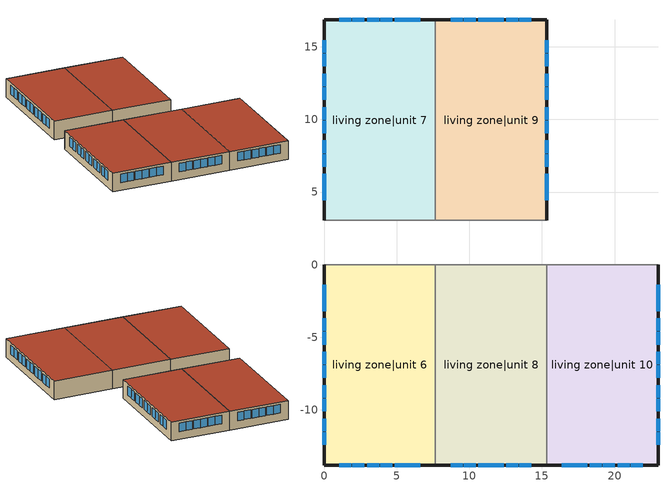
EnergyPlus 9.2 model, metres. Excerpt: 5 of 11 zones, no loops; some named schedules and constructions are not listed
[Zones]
living zone|unit 10
 floor to living zone|unit 5 (FloorFinUninsFin): 15.33,-13.8 15.33,0 22.99,0 22.99,-13.8 z2.44
 wall outside (WallExtInsFin): 15.33,-13.8 22.99,-13.8 22.99,0 z2.44:4.88
 wall adiabatic (WallIntFinUninsFin): 22.99,0 15.33,0 z2.44:4.88
 wall to living zone|unit 8 (WallIntFinUninsFin): 15.33,0 15.33,-13.8 z2.44:4.88
 window (WindowConstruction): 22.99,-12.4 22.99,-11.53 / 22.99,-2.27 22.99,-1.4 / 22.99,-11.47 22.99,-10.6 / 22.99,-10.1 22.99,-9.23 / 22.99,-9.17 22.99,-8.3 / 22.99,-7.8 22.99,-6.93 / 22.99,-6.87 22.99,-6 / 22.99,-5.5 22.99,-4.63 / 22.99,-4.57 22.99,-3.7 / 22.99,-3.2 22.99,-2.33 z3.41:4.57; 16.38,-13.8 17.21,-13.8 / 17.27,-13.8 18.11,-13.8 / 18.29,-13.8 19.13,-13.8 / 19.19,-13.8 20.03,-13.8 / 20.21,-13.8 21.05,-13.8 / 21.11,-13.8 21.94,-13.8 z3.46:4.57
 roof outside (RoofFinInsExt): 22.99,-13.8 22.99,0 15.33,0 15.33,-13.8 z4.88
living zone|unit 6
 floor to living zone (FloorFinUninsFin): 0,-13.8 0,0 7.66,0 7.66,-13.8 z2.44
 wall outside (WallExtInsFin): 0,0 0,-13.8 7.66,-13.8 z2.44:4.88
 wall adiabatic (WallIntFinUninsFin): 7.66,0 0,0 z2.44:4.88
 wall to living zone|unit 8 (WallIntFinUninsFin Reversed): 7.66,-13.8 7.66,0 z2.44:4.88
 window (WindowConstruction): 1.05,-13.8 1.89,-13.8 / 1.95,-13.8 2.78,-13.8 / 2.96,-13.8 3.8,-13.8 / 3.86,-13.8 4.7,-13.8 / 4.88,-13.8 5.72,-13.8 / 5.78,-13.8 6.62,-13.8 z3.46:4.57; 0,-1.4 0,-2.27 / 0,-11.53 0,-12.4 / 0,-2.33 0,-3.2 / 0,-3.7 0,-4.57 / 0,-4.63 0,-5.5 / 0,-6 0,-6.87 / 0,-6.93 0,-7.8 / 0,-8.3 0,-9.17 / 0,-9.23 0,-10.1 / 0,-10.6 0,-11.47 z3.41:4.57
 roof outside (RoofFinInsExt): 7.66,-13.8 7.66,0 0,0 0,-13.8 z4.88
living zone|unit 7
 floor to living zone|unit 2 (FloorFinUninsFin): 0,3.05 0,16.84 7.66,16.84 7.66,3.05 z2.44
 wall outside (WallExtInsFin): 7.66,16.84 0,16.84 0,3.05 z2.44:4.88
 wall to living zone|unit 9 (WallIntFinUninsFin Reversed): 7.66,3.05 7.66,16.84 z2.44:4.88
 wall adiabatic (WallIntFinUninsFin): 0,3.05 7.66,3.05 z2.44:4.88
 window (WindowConstruction): 0,15.44 0,14.57 / 0,5.32 0,4.45 / 0,14.51 0,13.64 / 0,13.15 0,12.28 / 0,12.21 0,11.34 / 0,10.85 0,9.98 / 0,9.92 0,9.04 / 0,8.55 0,7.68 / 0,7.62 0,6.75 / 0,6.25 0,5.38 z3.41:4.57; 6.62,16.84 5.78,16.84 / 5.72,16.84 4.88,16.84 / 4.7,16.84 3.86,16.84 / 3.8,16.84 2.96,16.84 / 2.78,16.84 1.95,16.84 / 1.89,16.84 1.05,16.84 z3.46:4.57
 roof outside (RoofFinInsExt): 7.66,3.05 7.66,16.84 0,16.84 0,3.05 z4.88
living zone|unit 8
 floor to living zone|unit 3 (FloorFinUninsFin): 7.66,-13.8 7.66,0 15.33,0 15.33,-13.8 z2.44
 wall outside (WallExtInsFin): 7.66,-13.8 15.33,-13.8 z2.44:4.88
 wall adiabatic (WallIntFinUninsFin): 15.33,0 7.66,0 z2.44:4.88
 window (WindowConstruction): 8.71,-13.8 9.55,-13.8 / 9.61,-13.8 10.45,-13.8 / 10.63,-13.8 11.47,-13.8 / 11.53,-13.8 12.36,-13.8 / 12.54,-13.8 13.38,-13.8 / 13.44,-13.8 14.28,-13.8 z3.46:4.57
 roof outside (RoofFinInsExt): 15.33,-13.8 15.33,0 7.66,0 7.66,-13.8 z4.88
living zone|unit 9
 floor to living zone|unit 4 (FloorFinUninsFin): 7.66,3.05 7.66,16.84 15.33,16.84 15.33,3.05 z2.44
 wall outside (WallExtInsFin): 15.33,3.05 15.33,16.84 7.66,16.84 z2.44:4.88
 wall adiabatic (WallIntFinUninsFin): 7.66,3.05 15.33,3.05 z2.44:4.88
 window (WindowConstruction): 14.28,16.84 13.44,16.84 / 13.38,16.84 12.54,16.84 / 12.36,16.84 11.53,16.84 / 11.47,16.84 10.63,16.84 / 10.45,16.84 9.61,16.84 / 9.55,16.84 8.71,16.84 z3.46:4.57; 15.33,4.45 15.33,5.32 / 15.33,14.57 15.33,15.44 / 15.33,5.38 15.33,6.25 / 15.33,6.75 15.33,7.62 / 15.33,7.68 15.33,8.55 / 15.33,9.04 15.33,9.92 / 15.33,9.98 15.33,10.85 / 15.33,11.34 15.33,12.21 / 15.33,12.28 15.33,13.15 / 15.33,13.64 15.33,14.51 z3.41:4.57
 roof outside (RoofFinInsExt): 15.33,3.05 15.33,16.84 7.66,16.84 7.66,3.05 z4.88
[Schedule:Week:Daily]
res nv_2 temp schedule Week Rule - Sep2-Sep29: res nv_2 temp schedule allday9, res nv_2 temp schedule allday9, res nv_2 temp schedule allday9, res nv_2 temp schedule allday9, res nv_2 temp schedule allday9, res nv_2 temp schedule allday9, res nv_2 temp schedule allday9, Schedule Day 74, Schedule Day 74, Schedule Day 74, Schedule Day 74, Schedule Day 74
res nv_2 temp schedule Week Rule - Sep30-Oct6: res nv_2 temp schedule allday9, res nv_2 temp schedule allday10, res nv_2 temp schedule allday10, res nv_2 temp schedule allday10, res nv_2 temp schedule allday10, res nv_2 temp schedule allday10, res nv_2 temp schedule allday10, Schedule Day 74, Schedule Day 74, Schedule Day 74, Schedule Day 74, Schedule Day 74
res nv_2 temp schedule Week Rule - Oct7-Oct27: res nv_2 temp schedule allday10, res nv_2 temp schedule allday10, res nv_2 temp schedule allday10, res nv_2 temp schedule allday10, res nv_2 temp schedule allday10, res nv_2 temp schedule allday10, res nv_2 temp schedule allday10, Schedule Day 74, Schedule Day 74, Schedule Day 74, Schedule Day 74, Schedule Day 74
res nv_2 temp schedule Week Rule - Oct28-Nov3: res nv_2 temp schedule allday10, res nv_2 temp schedule allday10, res nv_2 temp schedule allday10, res nv_2 temp schedule allday10, res nv_2 temp schedule allday11, res nv_2 temp schedule allday11, res nv_2 temp schedule allday11, Schedule Day 74, Schedule Day 74, Schedule Day 74, Schedule Day 74, Schedule Day 74
res nv_2 temp schedule Week Rule - Nov4-Nov24: res nv_2 temp schedule allday11, res nv_2 temp schedule allday11, res nv_2 temp schedule allday11, res nv_2 temp schedule allday11, res nv_2 temp schedule allday11, res nv_2 temp schedule allday11, res nv_2 temp schedule allday11, Schedule Day 74, Schedule Day 74, Schedule Day 74, Schedule Day 74, Schedule Day 74
res nv_2 temp schedule Week Rule - Nov25-Dec1: res nv_2 temp schedule allday11, res nv_2 temp schedule allday11, res nv_2 temp schedule allday11, res nv_2 temp schedule allday11, res nv_2 temp schedule allday11, res nv_2 temp schedule allday11, res nv_2 temp schedule allday12, Schedule Day 74, Schedule Day 74, Schedule Day 74, Schedule Day 74, Schedule Day 74
res nv_2 temp schedule Week Rule - Dec2-Dec31: res nv_2 temp schedule allday12, res nv_2 temp schedule allday12, res nv_2 temp schedule allday12, res nv_2 temp schedule allday12, res nv_2 temp schedule allday12, res nv_2 temp schedule allday12, res nv_2 temp schedule allday12, Schedule Day 74, Schedule Day 74, Schedule Day 74, Schedule Day 74, Schedule Day 74
res nv_3 avail schedule Week Rule - Jan1-Jan27: Schedule Day 81, res nv_3 availability schedule allday1 on, Schedule Day 81, res nv_3 availability schedule allday1 on, Schedule Day 81, res nv_3 availability schedule allday1 on, Schedule Day 81, Schedule Day 81, Schedule Day 81, Schedule Day 81, Schedule Day 81, Schedule Day 81
res nv_3 avail schedule Week Rule - Jan28-Feb3: Schedule Day 81, res nv_3 availability schedule allday1 on, Schedule Day 81, res nv_3 availability schedule allday1 on, Schedule Day 81, res nv_3 availability schedule allday1 on 1, Schedule Day 81, Schedule Day 81, Schedule Day 81, Schedule Day 81, Schedule Day 81, Schedule Day 81
res nv_3 avail schedule Week Rule - Feb4-Feb24: Schedule Day 81, res nv_3 availability schedule allday1 on 1, Schedule Day 81, res nv_3 availability schedule allday1 on 1, Schedule Day 81, res nv_3 availability schedule allday1 on 1, Schedule Day 81, Schedule Day 81, Schedule Day 81, Schedule Day 81, Schedule Day 81, Schedule Day 81
res nv_3 avail schedule Week Rule - Feb25-Mar3: Schedule Day 81, res nv_3 availability schedule allday1 on 1, Schedule Day 81, res nv_3 availability schedule allday1 on 1, Schedule Day 81, res nv_3 availability schedule allday1 on 2, Schedule Day 81, Schedule Day 81, Schedule Day 81, Schedule Day 81, Schedule Day 81, Schedule Day 81
res nv_3 avail schedule Week Rule - Mar4-Mar31: Schedule Day 81, res nv_3 availability schedule allday1 on 2, Schedule Day 81, res nv_3 availability schedule allday1 on 2, Schedule Day 81, res nv_3 availability schedule allday1 on 2, Schedule Day 81, Schedule Day 81, Schedule Day 81, Schedule Day 81, Schedule Day 81, Schedule Day 81
res nv_3 avail schedule Week Rule - Apr1-Apr28: Schedule Day 81, res nv_3 availability schedule allday1 on 3, Schedule Day 81, res nv_3 availability schedule allday1 on 3, Schedule Day 81, res nv_3 availability schedule allday1 on 3, Schedule Day 81, Schedule Day 81, Schedule Day 81, Schedule Day 81, Schedule Day 81, Schedule Day 81
res nv_3 avail schedule Week Rule - Apr29-May5: Schedule Day 81, res nv_3 availability schedule allday1 on 3, Schedule Day 81, res nv_3 availability schedule allday1 on 4, Schedule Day 81, res nv_3 availability schedule allday1 on 4, Schedule Day 81, Schedule Day 81, Schedule Day 81, Schedule Day 81, Schedule Day 81, Schedule Day 81
res nv_3 avail schedule Week Rule - May6-May26: Schedule Day 81, res nv_3 availability schedule allday1 on 4, Schedule Day 81, res nv_3 availability schedule allday1 on 4, Schedule Day 81, res nv_3 availability schedule allday1 on 4, Schedule Day 81, Schedule Day 81, Schedule Day 81, Schedule Day 81, Schedule Day 81, Schedule Day 81
res nv_3 avail schedule Week Rule - May27-Jun2: Schedule Day 81, res nv_3 availability schedule allday1 on 4, Schedule Day 81, res nv_3 availability schedule allday1 on 4, Schedule Day 81, res nv_3 availability schedule allday1 on 5, Schedule Day 81, Schedule Day 81, Schedule Day 81, Schedule Day 81, Schedule Day 81, Schedule Day 81
res nv_3 avail schedule Week Rule - Jun3-Jun30: Schedule Day 81, res nv_3 availability schedule allday1 on 5, Schedule Day 81, res nv_3 availability schedule allday1 on 5, Schedule Day 81, res nv_3 availability schedule allday1 on 5, Schedule Day 81, Schedule Day 81, Schedule Day 81, Schedule Day 81, Schedule Day 81, Schedule Day 81
res nv_3 avail schedule Week Rule - Jul1-Jul28: Schedule Day 81, res nv_3 availability schedule allday1 on 6, Schedule Day 81, res nv_3 availability schedule allday1 on 6, Schedule Day 81, res nv_3 availability schedule allday1 on 6, Schedule Day 81, Schedule Day 81, Schedule Day 81, Schedule Day 81, Schedule Day 81, Schedule Day 81
res nv_3 avail schedule Week Rule - Jul29-Aug4: Schedule Day 81, res nv_3 availability schedule allday1 on 6, Schedule Day 81, res nv_3 availability schedule allday1 on 7, Schedule Day 81, res nv_3 availability schedule allday1 on 7, Schedule Day 81, Schedule Day 81, Schedule Day 81, Schedule Day 81, Schedule Day 81, Schedule Day 81
res nv_3 avail schedule Week Rule - Aug5-Sep1: Schedule Day 81, res nv_3 availability schedule allday1 on 7, Schedule Day 81, res nv_3 availability schedule allday1 on 7, Schedule Day 81, res nv_3 availability schedule allday1 on 7, Schedule Day 81, Schedule Day 81, Schedule Day 81, Schedule Day 81, Schedule Day 81, Schedule Day 81
res nv_3 avail schedule Week Rule - Sep2-Sep29: Schedule Day 81, res nv_3 availability schedule allday1 on 8, Schedule Day 81, res nv_3 availability schedule allday1 on 8, Schedule Day 81, res nv_3 availability schedule allday1 on 8, Schedule Day 81, Schedule Day 81, Schedule Day 81, Schedule Day 81, Schedule Day 81, Schedule Day 81
res nv_3 avail schedule Week Rule - Sep30-Oct27: Schedule Day 81, res nv_3 availability schedule allday1 on 9, Schedule Day 81, res nv_3 availability schedule allday1 on 9, Schedule Day 81, res nv_3 availability schedule allday1 on 9, Schedule Day 81, Schedule Day 81, Schedule Day 81, Schedule Day 81, Schedule Day 81, Schedule Day 81
res nv_3 avail schedule Week Rule - Oct28-Nov3: Schedule Day 81, res nv_3 availability schedule allday1 on 9, Schedule Day 81, res nv_3 availability schedule allday1 on 9, Schedule Day 81, res nv_3 availability schedule allday1 on 10, Schedule Day 81, Schedule Day 81, Schedule Day 81, Schedule Day 81, Schedule Day 81, Schedule Day 81
res nv_3 avail schedule Week Rule - Nov4-Dec1: Schedule Day 81, res nv_3 availability schedule allday1 on 10, Schedule Day 81, res nv_3 availability schedule allday1 on 10, Schedule Day 81, res nv_3 availability schedule allday1 on 10, Schedule Day 81, Schedule Day 81, Schedule Day 81, Schedule Day 81, Schedule Day 81, Schedule Day 81
res nv_3 avail schedule Week Rule - Dec2-Dec31: Schedule Day 81, res nv_3 availability schedule allday1 on 11, Schedule Day 81, res nv_3 availability schedule allday1 on 11, Schedule Day 81, res nv_3 availability schedule allday1 on 11, Schedule Day 81, Schedule Day 81, Schedule Day 81, Schedule Day 81, Schedule Day 81, Schedule Day 81
res nv_3 temp schedule Week Rule - Jan1-Jan6: Schedule Day 80, res nv_3 temp schedule allday1, res nv_3 temp schedule allday1, res nv_3 temp schedule allday1, res nv_3 temp schedule allday1, res nv_3 temp schedule allday1, res nv_3 temp schedule allday1, Schedule Day 80, Schedule Day 80, Schedule Day 80, Schedule Day 80, Schedule Day 80
res nv_3 temp schedule Week Rule - Jan7-Jan27: res nv_3 temp schedule allday1, res nv_3 temp schedule allday1, res nv_3 temp schedule allday1, res nv_3 temp schedule allday1, res nv_3 temp schedule allday1, res nv_3 temp schedule allday1, res nv_3 temp schedule allday1, Schedule Day 80, Schedule Day 80, Schedule Day 80, Schedule Day 80, Schedule Day 80
res nv_3 temp schedule Week Rule - Jan28-Feb3: res nv_3 temp schedule allday1, res nv_3 temp schedule allday1, res nv_3 temp schedule allday1, res nv_3 temp schedule allday1, res nv_3 temp schedule allday2, res nv_3 temp schedule allday2, res nv_3 temp schedule allday2, Schedule Day 80, Schedule Day 80, Schedule Day 80, Schedule Day 80, Schedule Day 80
res nv_3 temp schedule Week Rule - Feb4-Feb24: res nv_3 temp schedule allday2, res nv_3 temp schedule allday2, res nv_3 temp schedule allday2, res nv_3 temp schedule allday2, res nv_3 temp schedule allday2, res nv_3 temp schedule allday2, res nv_3 temp schedule allday2, Schedule Day 80, Schedule Day 80, Schedule Day 80, Schedule Day 80, Schedule Day 80
res nv_3 temp schedule Week Rule - Feb25-Mar3: res nv_3 temp schedule allday2, res nv_3 temp schedule allday2, res nv_3 temp schedule allday2, res nv_3 temp schedule allday2, res nv_3 temp schedule allday3, res nv_3 temp schedule allday3, res nv_3 temp schedule allday3, Schedule Day 80, Schedule Day 80, Schedule Day 80, Schedule Day 80, Schedule Day 80
res nv_3 temp schedule Week Rule - Mar4-Mar31: res nv_3 temp schedule allday3, res nv_3 temp schedule allday3, res nv_3 temp schedule allday3, res nv_3 temp schedule allday3, res nv_3 temp schedule allday3, res nv_3 temp schedule allday3, res nv_3 temp schedule allday3, Schedule Day 80, Schedule Day 80, Schedule Day 80, Schedule Day 80, Schedule Day 80
res nv_3 temp schedule Week Rule - Apr1-Apr28: res nv_3 temp schedule allday4, res nv_3 temp schedule allday4, res nv_3 temp schedule allday4, res nv_3 temp schedule allday4, res nv_3 temp schedule allday4, res nv_3 temp schedule allday4, res nv_3 temp schedule allday4, Schedule Day 80, Schedule Day 80, Schedule Day 80, Schedule Day 80, Schedule Day 80
res nv_3 temp schedule Week Rule - Apr29-May5: res nv_3 temp schedule allday4, res nv_3 temp schedule allday4, res nv_3 temp schedule allday5, res nv_3 temp schedule allday5, res nv_3 temp schedule allday5, res nv_3 temp schedule allday5, res nv_3 temp schedule allday5, Schedule Day 80, Schedule Day 80, Schedule Day 80, Schedule Day 80, Schedule Day 80
res nv_3 temp schedule Week Rule - May6-May26: res nv_3 temp schedule allday5, res nv_3 temp schedule allday5, res nv_3 temp schedule allday5, res nv_3 temp schedule allday5, res nv_3 temp schedule allday5, res nv_3 temp schedule allday5, res nv_3 temp schedule allday5, Schedule Day 80, Schedule Day 80, Schedule Day 80, Schedule Day 80, Schedule Day 80
res nv_3 temp schedule Week Rule - May27-Jun2: res nv_3 temp schedule allday5, res nv_3 temp schedule allday5, res nv_3 temp schedule allday5, res nv_3 temp schedule allday5, res nv_3 temp schedule allday5, res nv_3 temp schedule allday6, res nv_3 temp schedule allday6, Schedule Day 80, Schedule Day 80, Schedule Day 80, Schedule Day 80, Schedule Day 80
res nv_3 temp schedule Week Rule - Jun3-Jun30: res nv_3 temp schedule allday6, res nv_3 temp schedule allday6, res nv_3 temp schedule allday6, res nv_3 temp schedule allday6, res nv_3 temp schedule allday6, res nv_3 temp schedule allday6, res nv_3 temp schedule allday6, Schedule Day 80, Schedule Day 80, Schedule Day 80, Schedule Day 80, Schedule Day 80
res nv_3 temp schedule Week Rule - Jul1-Jul28: res nv_3 temp schedule allday7, res nv_3 temp schedule allday7, res nv_3 temp schedule allday7, res nv_3 temp schedule allday7, res nv_3 temp schedule allday7, res nv_3 temp schedule allday7, res nv_3 temp schedule allday7, Schedule Day 80, Schedule Day 80, Schedule Day 80, Schedule Day 80, Schedule Day 80
res nv_3 temp schedule Week Rule - Jul29-Aug4: res nv_3 temp schedule allday7, res nv_3 temp schedule allday7, res nv_3 temp schedule allday7, res nv_3 temp schedule allday8, res nv_3 temp schedule allday8, res nv_3 temp schedule allday8, res nv_3 temp schedule allday8, Schedule Day 80, Schedule Day 80, Schedule Day 80, Schedule Day 80, Schedule Day 80
res nv_3 temp schedule Week Rule - Aug5-Aug25: res nv_3 temp schedule allday8, res nv_3 temp schedule allday8, res nv_3 temp schedule allday8, res nv_3 temp schedule allday8, res nv_3 temp schedule allday8, res nv_3 temp schedule allday8, res nv_3 temp schedule allday8, Schedule Day 80, Schedule Day 80, Schedule Day 80, Schedule Day 80, Schedule Day 80
res nv_3 temp schedule Week Rule - Aug26-Sep1: res nv_3 temp schedule allday8, res nv_3 temp schedule allday8, res nv_3 temp schedule allday8, res nv_3 temp schedule allday8, res nv_3 temp schedule allday8, res nv_3 temp schedule allday8, res nv_3 temp schedule allday9, Schedule Day 80, Schedule Day 80, Schedule Day 80, Schedule Day 80, Schedule Day 80
res nv_3 temp schedule Week Rule - Sep2-Sep29: res nv_3 temp schedule allday9, res nv_3 temp schedule allday9, res nv_3 temp schedule allday9, res nv_3 temp schedule allday9, res nv_3 temp schedule allday9, res nv_3 temp schedule allday9, res nv_3 temp schedule allday9, Schedule Day 80, Schedule Day 80, Schedule Day 80, Schedule Day 80, Schedule Day 80
res nv_3 temp schedule Week Rule - Sep30-Oct6: res nv_3 temp schedule allday9, res nv_3 temp schedule allday10, res nv_3 temp schedule allday10, res nv_3 temp schedule allday10, res nv_3 temp schedule allday10, res nv_3 temp schedule allday10, res nv_3 temp schedule allday10, Schedule Day 80, Schedule Day 80, Schedule Day 80, Schedule Day 80, Schedule Day 80
res nv_3 temp schedule Week Rule - Oct7-Oct27: res nv_3 temp schedule allday10, res nv_3 temp schedule allday10, res nv_3 temp schedule allday10, res nv_3 temp schedule allday10, res nv_3 temp schedule allday10, res nv_3 temp schedule allday10, res nv_3 temp schedule allday10, Schedule Day 80, Schedule Day 80, Schedule Day 80, Schedule Day 80, Schedule Day 80
res nv_3 temp schedule Week Rule - Oct28-Nov3: res nv_3 temp schedule allday10, res nv_3 temp schedule allday10, res nv_3 temp schedule allday10, res nv_3 temp schedule allday10, res nv_3 temp schedule allday11, res nv_3 temp schedule allday11, res nv_3 temp schedule allday11, Schedule Day 80, Schedule Day 80, Schedule Day 80, Schedule Day 80, Schedule Day 80
res nv_3 temp schedule Week Rule - Nov4-Nov24: res nv_3 temp schedule allday11, res nv_3 temp schedule allday11, res nv_3 temp schedule allday11, res nv_3 temp schedule allday11, res nv_3 temp schedule allday11, res nv_3 temp schedule allday11, res nv_3 temp schedule allday11, Schedule Day 80, Schedule Day 80, Schedule Day 80, Schedule Day 80, Schedule Day 80
res nv_3 temp schedule Week Rule - Nov25-Dec1: res nv_3 temp schedule allday11, res nv_3 temp schedule allday11, res nv_3 temp schedule allday11, res nv_3 temp schedule allday11, res nv_3 temp schedule allday11, res nv_3 temp schedule allday11, res nv_3 temp schedule allday12, Schedule Day 80, Schedule Day 80, Schedule Day 80, Schedule Day 80, Schedule Day 80
res nv_3 temp schedule Week Rule - Dec2-Dec31: res nv_3 temp schedule allday12, res nv_3 temp schedule allday12, res nv_3 temp schedule allday12, res nv_3 temp schedule allday12, res nv_3 temp schedule allday12, res nv_3 temp schedule allday12, res nv_3 temp schedule allday12, Schedule Day 80, Schedule Day 80, Schedule Day 80, Schedule Day 80, Schedule Day 80
res nv_4 avail schedule Week Rule - Jan1-Jan27: Schedule Day 87, res nv_4 availability schedule allday1 on, Schedule Day 87, res nv_4 availability schedule allday1 on, Schedule Day 87, res nv_4 availability schedule allday1 on, Schedule Day 87, Schedule Day 87, Schedule Day 87, Schedule Day 87, Schedule Day 87, Schedule Day 87
res nv_4 avail schedule Week Rule - Jan28-Feb3: Schedule Day 87, res nv_4 availability schedule allday1 on, Schedule Day 87, res nv_4 availability schedule allday1 on, Schedule Day 87, res nv_4 availability schedule allday1 on 1, Schedule Day 87, Schedule Day 87, Schedule Day 87, Schedule Day 87, Schedule Day 87, Schedule Day 87
res nv_4 avail schedule Week Rule - Feb4-Feb24: Schedule Day 87, res nv_4 availability schedule allday1 on 1, Schedule Day 87, res nv_4 availability schedule allday1 on 1, Schedule Day 87, res nv_4 availability schedule allday1 on 1, Schedule Day 87, Schedule Day 87, Schedule Day 87, Schedule Day 87, Schedule Day 87, Schedule Day 87
res nv_4 avail schedule Week Rule - Feb25-Mar3: Schedule Day 87, res nv_4 availability schedule allday1 on 1, Schedule Day 87, res nv_4 availability schedule allday1 on 1, Schedule Day 87, res nv_4 availability schedule allday1 on 2, Schedule Day 87, Schedule Day 87, Schedule Day 87, Schedule Day 87, Schedule Day 87, Schedule Day 87
res nv_4 avail schedule Week Rule - Mar4-Mar31: Schedule Day 87, res nv_4 availability schedule allday1 on 2, Schedule Day 87, res nv_4 availability schedule allday1 on 2, Schedule Day 87, res nv_4 availability schedule allday1 on 2, Schedule Day 87, Schedule Day 87, Schedule Day 87, Schedule Day 87, Schedule Day 87, Schedule Day 87
res nv_4 avail schedule Week Rule - Apr1-Apr28: Schedule Day 87, res nv_4 availability schedule allday1 on 3, Schedule Day 87, res nv_4 availability schedule allday1 on 3, Schedule Day 87, res nv_4 availability schedule allday1 on 3, Schedule Day 87, Schedule Day 87, Schedule Day 87, Schedule Day 87, Schedule Day 87, Schedule Day 87
res nv_4 avail schedule Week Rule - Apr29-May5: Schedule Day 87, res nv_4 availability schedule allday1 on 3, Schedule Day 87, res nv_4 availability schedule allday1 on 4, Schedule Day 87, res nv_4 availability schedule allday1 on 4, Schedule Day 87, Schedule Day 87, Schedule Day 87, Schedule Day 87, Schedule Day 87, Schedule Day 87
res nv_4 avail schedule Week Rule - May6-May26: Schedule Day 87, res nv_4 availability schedule allday1 on 4, Schedule Day 87, res nv_4 availability schedule allday1 on 4, Schedule Day 87, res nv_4 availability schedule allday1 on 4, Schedule Day 87, Schedule Day 87, Schedule Day 87, Schedule Day 87, Schedule Day 87, Schedule Day 87
res nv_4 avail schedule Week Rule - May27-Jun2: Schedule Day 87, res nv_4 availability schedule allday1 on 4, Schedule Day 87, res nv_4 availability schedule allday1 on 4, Schedule Day 87, res nv_4 availability schedule allday1 on 5, Schedule Day 87, Schedule Day 87, Schedule Day 87, Schedule Day 87, Schedule Day 87, Schedule Day 87
res nv_4 avail schedule Week Rule - Jun3-Jun30: Schedule Day 87, res nv_4 availability schedule allday1 on 5, Schedule Day 87, res nv_4 availability schedule allday1 on 5, Schedule Day 87, res nv_4 availability schedule allday1 on 5, Schedule Day 87, Schedule Day 87, Schedule Day 87, Schedule Day 87, Schedule Day 87, Schedule Day 87
res nv_4 avail schedule Week Rule - Jul1-Jul28: Schedule Day 87, res nv_4 availability schedule allday1 on 6, Schedule Day 87, res nv_4 availability schedule allday1 on 6, Schedule Day 87, res nv_4 availability schedule allday1 on 6, Schedule Day 87, Schedule Day 87, Schedule Day 87, Schedule Day 87, Schedule Day 87, Schedule Day 87
res nv_4 avail schedule Week Rule - Jul29-Aug4: Schedule Day 87, res nv_4 availability schedule allday1 on 6, Schedule Day 87, res nv_4 availability schedule allday1 on 7, Schedule Day 87, res nv_4 availability schedule allday1 on 7, Schedule Day 87, Schedule Day 87, Schedule Day 87, Schedule Day 87, Schedule Day 87, Schedule Day 87
res nv_4 avail schedule Week Rule - Aug5-Sep1: Schedule Day 87, res nv_4 availability schedule allday1 on 7, Schedule Day 87, res nv_4 availability schedule allday1 on 7, Schedule Day 87, res nv_4 availability schedule allday1 on 7, Schedule Day 87, Schedule Day 87, Schedule Day 87, Schedule Day 87, Schedule Day 87, Schedule Day 87
res nv_4 avail schedule Week Rule - Sep2-Sep29: Schedule Day 87, res nv_4 availability schedule allday1 on 8, Schedule Day 87, res nv_4 availability schedule allday1 on 8, Schedule Day 87, res nv_4 availability schedule allday1 on 8, Schedule Day 87, Schedule Day 87, Schedule Day 87, Schedule Day 87, Schedule Day 87, Schedule Day 87
res nv_4 avail schedule Week Rule - Sep30-Oct27: Schedule Day 87, res nv_4 availability schedule allday1 on 9, Schedule Day 87, res nv_4 availability schedule allday1 on 9, Schedule Day 87, res nv_4 availability schedule allday1 on 9, Schedule Day 87, Schedule Day 87, Schedule Day 87, Schedule Day 87, Schedule Day 87, Schedule Day 87
res nv_4 avail schedule Week Rule - Oct28-Nov3: Schedule Day 87, res nv_4 availability schedule allday1 on 9, Schedule Day 87, res nv_4 availability schedule allday1 on 9, Schedule Day 87, res nv_4 availability schedule allday1 on 10, Schedule Day 87, Schedule Day 87, Schedule Day 87, Schedule Day 87, Schedule Day 87, Schedule Day 87
res nv_4 avail schedule Week Rule - Nov4-Dec1: Schedule Day 87, res nv_4 availability schedule allday1 on 10, Schedule Day 87, res nv_4 availability schedule allday1 on 10, Schedule Day 87, res nv_4 availability schedule allday1 on 10, Schedule Day 87, Schedule Day 87, Schedule Day 87, Schedule Day 87, Schedule Day 87, Schedule Day 87
res nv_4 avail schedule Week Rule - Dec2-Dec31: Schedule Day 87, res nv_4 availability schedule allday1 on 11, Schedule Day 87, res nv_4 availability schedule allday1 on 11, Schedule Day 87, res nv_4 availability schedule allday1 on 11, Schedule Day 87, Schedule Day 87, Schedule Day 87, Schedule Day 87, Schedule Day 87, Schedule Day 87
res nv_4 temp schedule Week Rule - Jan1-Jan6: Schedule Day 86, res nv_4 temp schedule allday1, res nv_4 temp schedule allday1, res nv_4 temp schedule allday1, res nv_4 temp schedule allday1, res nv_4 temp schedule allday1, res nv_4 temp schedule allday1, Schedule Day 86, Schedule Day 86, Schedule Day 86, Schedule Day 86, Schedule Day 86
res nv_4 temp schedule Week Rule - Jan7-Jan27: res nv_4 temp schedule allday1, res nv_4 temp schedule allday1, res nv_4 temp schedule allday1, res nv_4 temp schedule allday1, res nv_4 temp schedule allday1, res nv_4 temp schedule allday1, res nv_4 temp schedule allday1, Schedule Day 86, Schedule Day 86, Schedule Day 86, Schedule Day 86, Schedule Day 86
res nv_4 temp schedule Week Rule - Jan28-Feb3: res nv_4 temp schedule allday1, res nv_4 temp schedule allday1, res nv_4 temp schedule allday1, res nv_4 temp schedule allday1, res nv_4 temp schedule allday2, res nv_4 temp schedule allday2, res nv_4 temp schedule allday2, Schedule Day 86, Schedule Day 86, Schedule Day 86, Schedule Day 86, Schedule Day 86
res nv_4 temp schedule Week Rule - Feb4-Feb24: res nv_4 temp schedule allday2, res nv_4 temp schedule allday2, res nv_4 temp schedule allday2, res nv_4 temp schedule allday2, res nv_4 temp schedule allday2, res nv_4 temp schedule allday2, res nv_4 temp schedule allday2, Schedule Day 86, Schedule Day 86, Schedule Day 86, Schedule Day 86, Schedule Day 86
res nv_4 temp schedule Week Rule - Feb25-Mar3: res nv_4 temp schedule allday2, res nv_4 temp schedule allday2, res nv_4 temp schedule allday2, res nv_4 temp schedule allday2, res nv_4 temp schedule allday3, res nv_4 temp schedule allday3, res nv_4 temp schedule allday3, Schedule Day 86, Schedule Day 86, Schedule Day 86, Schedule Day 86, Schedule Day 86
res nv_4 temp schedule Week Rule - Mar4-Mar31: res nv_4 temp schedule allday3, res nv_4 temp schedule allday3, res nv_4 temp schedule allday3, res nv_4 temp schedule allday3, res nv_4 temp schedule allday3, res nv_4 temp schedule allday3, res nv_4 temp schedule allday3, Schedule Day 86, Schedule Day 86, Schedule Day 86, Schedule Day 86, Schedule Day 86
res nv_4 temp schedule Week Rule - Apr1-Apr28: res nv_4 temp schedule allday4, res nv_4 temp schedule allday4, res nv_4 temp schedule allday4, res nv_4 temp schedule allday4, res nv_4 temp schedule allday4, res nv_4 temp schedule allday4, res nv_4 temp schedule allday4, Schedule Day 86, Schedule Day 86, Schedule Day 86, Schedule Day 86, Schedule Day 86
res nv_4 temp schedule Week Rule - Apr29-May5: res nv_4 temp schedule allday4, res nv_4 temp schedule allday4, res nv_4 temp schedule allday5, res nv_4 temp schedule allday5, res nv_4 temp schedule allday5, res nv_4 temp schedule allday5, res nv_4 temp schedule allday5, Schedule Day 86, Schedule Day 86, Schedule Day 86, Schedule Day 86, Schedule Day 86
res nv_4 temp schedule Week Rule - May6-May26: res nv_4 temp schedule allday5, res nv_4 temp schedule allday5, res nv_4 temp schedule allday5, res nv_4 temp schedule allday5, res nv_4 temp schedule allday5, res nv_4 temp schedule allday5, res nv_4 temp schedule allday5, Schedule Day 86, Schedule Day 86, Schedule Day 86, Schedule Day 86, Schedule Day 86
res nv_4 temp schedule Week Rule - May27-Jun2: res nv_4 temp schedule allday5, res nv_4 temp schedule allday5, res nv_4 temp schedule allday5, res nv_4 temp schedule allday5, res nv_4 temp schedule allday5, res nv_4 temp schedule allday6, res nv_4 temp schedule allday6, Schedule Day 86, Schedule Day 86, Schedule Day 86, Schedule Day 86, Schedule Day 86
res nv_4 temp schedule Week Rule - Jun3-Jun30: res nv_4 temp schedule allday6, res nv_4 temp schedule allday6, res nv_4 temp schedule allday6, res nv_4 temp schedule allday6, res nv_4 temp schedule allday6, res nv_4 temp schedule allday6, res nv_4 temp schedule allday6, Schedule Day 86, Schedule Day 86, Schedule Day 86, Schedule Day 86, Schedule Day 86
res nv_4 temp schedule Week Rule - Jul1-Jul28: res nv_4 temp schedule allday7, res nv_4 temp schedule allday7, res nv_4 temp schedule allday7, res nv_4 temp schedule allday7, res nv_4 temp schedule allday7, res nv_4 temp schedule allday7, res nv_4 temp schedule allday7, Schedule Day 86, Schedule Day 86, Schedule Day 86, Schedule Day 86, Schedule Day 86
res nv_4 temp schedule Week Rule - Jul29-Aug4: res nv_4 temp schedule allday7, res nv_4 temp schedule allday7, res nv_4 temp schedule allday7, res nv_4 temp schedule allday8, res nv_4 temp schedule allday8, res nv_4 temp schedule allday8, res nv_4 temp schedule allday8, Schedule Day 86, Schedule Day 86, Schedule Day 86, Schedule Day 86, Schedule Day 86
res nv_4 temp schedule Week Rule - Aug5-Aug25: res nv_4 temp schedule allday8, res nv_4 temp schedule allday8, res nv_4 temp schedule allday8, res nv_4 temp schedule allday8, res nv_4 temp schedule allday8, res nv_4 temp schedule allday8, res nv_4 temp schedule allday8, Schedule Day 86, Schedule Day 86, Schedule Day 86, Schedule Day 86, Schedule Day 86
res nv_4 temp schedule Week Rule - Aug26-Sep1: res nv_4 temp schedule allday8, res nv_4 temp schedule allday8, res nv_4 temp schedule allday8, res nv_4 temp schedule allday8, res nv_4 temp schedule allday8, res nv_4 temp schedule allday8, res nv_4 temp schedule allday9, Schedule Day 86, Schedule Day 86, Schedule Day 86, Schedule Day 86, Schedule Day 86
res nv_4 temp schedule Week Rule - Sep2-Sep29: res nv_4 temp schedule allday9, res nv_4 temp schedule allday9, res nv_4 temp schedule allday9, res nv_4 temp schedule allday9, res nv_4 temp schedule allday9, res nv_4 temp schedule allday9, res nv_4 temp schedule allday9, Schedule Day 86, Schedule Day 86, Schedule Day 86, Schedule Day 86, Schedule Day 86
res nv_4 temp schedule Week Rule - Sep30-Oct6: res nv_4 temp schedule allday9, res nv_4 temp schedule allday10, res nv_4 temp schedule allday10, res nv_4 temp schedule allday10, res nv_4 temp schedule allday10, res nv_4 temp schedule allday10, res nv_4 temp schedule allday10, Schedule Day 86, Schedule Day 86, Schedule Day 86, Schedule Day 86, Schedule Day 86
res nv_4 temp schedule Week Rule - Oct7-Oct27: res nv_4 temp schedule allday10, res nv_4 temp schedule allday10, res nv_4 temp schedule allday10, res nv_4 temp schedule allday10, res nv_4 temp schedule allday10, res nv_4 temp schedule allday10, res nv_4 temp schedule allday10, Schedule Day 86, Schedule Day 86, Schedule Day 86, Schedule Day 86, Schedule Day 86
res nv_4 temp schedule Week Rule - Oct28-Nov3: res nv_4 temp schedule allday10, res nv_4 temp schedule allday10, res nv_4 temp schedule allday10, res nv_4 temp schedule allday10, res nv_4 temp schedule allday11, res nv_4 temp schedule allday11, res nv_4 temp schedule allday11, Schedule Day 86, Schedule Day 86, Schedule Day 86, Schedule Day 86, Schedule Day 86
res nv_4 temp schedule Week Rule - Nov4-Nov24: res nv_4 temp schedule allday11, res nv_4 temp schedule allday11, res nv_4 temp schedule allday11, res nv_4 temp schedule allday11, res nv_4 temp schedule allday11, res nv_4 temp schedule allday11, res nv_4 temp schedule allday11, Schedule Day 86, Schedule Day 86, Schedule Day 86, Schedule Day 86, Schedule Day 86
res nv_4 temp schedule Week Rule - Nov25-Dec1: res nv_4 temp schedule allday11, res nv_4 temp schedule allday11, res nv_4 temp schedule allday11, res nv_4 temp schedule allday11, res nv_4 temp schedule allday11, res nv_4 temp schedule allday11, res nv_4 temp schedule allday12, Schedule Day 86, Schedule Day 86, Schedule Day 86, Schedule Day 86, Schedule Day 86
res nv_4 temp schedule Week Rule - Dec2-Dec31: res nv_4 temp schedule allday12, res nv_4 temp schedule allday12, res nv_4 temp schedule allday12, res nv_4 temp schedule allday12, res nv_4 temp schedule allday12, res nv_4 temp schedule allday12, res nv_4 temp schedule allday12, Schedule Day 86, Schedule Day 86, Schedule Day 86, Schedule Day 86, Schedule Day 86
res nv_5 avail schedule Week Rule - Jan1-Jan27: Schedule Day 93, res nv_5 availability schedule allday1 on, Schedule Day 93, res nv_5 availability schedule allday1 on, Schedule Day 93, res nv_5 availability schedule allday1 on, Schedule Day 93, Schedule Day 93, Schedule Day 93, Schedule Day 93, Schedule Day 93, Schedule Day 93
res nv_5 avail schedule Week Rule - Jan28-Feb3: Schedule Day 93, res nv_5 availability schedule allday1 on, Schedule Day 93, res nv_5 availability schedule allday1 on, Schedule Day 93, res nv_5 availability schedule allday1 on 1, Schedule Day 93, Schedule Day 93, Schedule Day 93, Schedule Day 93, Schedule Day 93, Schedule Day 93
res nv_5 avail schedule Week Rule - Feb4-Feb24: Schedule Day 93, res nv_5 availability schedule allday1 on 1, Schedule Day 93, res nv_5 availability schedule allday1 on 1, Schedule Day 93, res nv_5 availability schedule allday1 on 1, Schedule Day 93, Schedule Day 93, Schedule Day 93, Schedule Day 93, Schedule Day 93, Schedule Day 93
res nv_5 avail schedule Week Rule - Feb25-Mar3: Schedule Day 93, res nv_5 availability schedule allday1 on 1, Schedule Day 93, res nv_5 availability schedule allday1 on 1, Schedule Day 93, res nv_5 availability schedule allday1 on 2, Schedule Day 93, Schedule Day 93, Schedule Day 93, Schedule Day 93, Schedule Day 93, Schedule Day 93
res nv_5 avail schedule Week Rule - Mar4-Mar31: Schedule Day 93, res nv_5 availability schedule allday1 on 2, Schedule Day 93, res nv_5 availability schedule allday1 on 2, Schedule Day 93, res nv_5 availability schedule allday1 on 2, Schedule Day 93, Schedule Day 93, Schedule Day 93, Schedule Day 93, Schedule Day 93, Schedule Day 93
res nv_5 avail schedule Week Rule - Apr1-Apr28: Schedule Day 93, res nv_5 availability schedule allday1 on 3, Schedule Day 93, res nv_5 availability schedule allday1 on 3, Schedule Day 93, res nv_5 availability schedule allday1 on 3, Schedule Day 93, Schedule Day 93, Schedule Day 93, Schedule Day 93, Schedule Day 93, Schedule Day 93
res nv_5 avail schedule Week Rule - Apr29-May5: Schedule Day 93, res nv_5 availability schedule allday1 on 3, Schedule Day 93, res nv_5 availability schedule allday1 on 4, Schedule Day 93, res nv_5 availability schedule allday1 on 4, Schedule Day 93, Schedule Day 93, Schedule Day 93, Schedule Day 93, Schedule Day 93, Schedule Day 93
res nv_5 avail schedule Week Rule - May6-May26: Schedule Day 93, res nv_5 availability schedule allday1 on 4, Schedule Day 93, res nv_5 availability schedule allday1 on 4, Schedule Day 93, res nv_5 availability schedule allday1 on 4, Schedule Day 93, Schedule Day 93, Schedule Day 93, Schedule Day 93, Schedule Day 93, Schedule Day 93
res nv_5 avail schedule Week Rule - May27-Jun2: Schedule Day 93, res nv_5 availability schedule allday1 on 4, Schedule Day 93, res nv_5 availability schedule allday1 on 4, Schedule Day 93, res nv_5 availability schedule allday1 on 5, Schedule Day 93, Schedule Day 93, Schedule Day 93, Schedule Day 93, Schedule Day 93, Schedule Day 93
res nv_5 avail schedule Week Rule - Jun3-Jun30: Schedule Day 93, res nv_5 availability schedule allday1 on 5, Schedule Day 93, res nv_5 availability schedule allday1 on 5, Schedule Day 93, res nv_5 availability schedule allday1 on 5, Schedule Day 93, Schedule Day 93, Schedule Day 93, Schedule Day 93, Schedule Day 93, Schedule Day 93
res nv_5 avail schedule Week Rule - Jul1-Jul28: Schedule Day 93, res nv_5 availability schedule allday1 on 6, Schedule Day 93, res nv_5 availability schedule allday1 on 6, Schedule Day 93, res nv_5 availability schedule allday1 on 6, Schedule Day 93, Schedule Day 93, Schedule Day 93, Schedule Day 93, Schedule Day 93, Schedule Day 93
res nv_5 avail schedule Week Rule - Jul29-Aug4: Schedule Day 93, res nv_5 availability schedule allday1 on 6, Schedule Day 93, res nv_5 availability schedule allday1 on 7, Schedule Day 93, res nv_5 availability schedule allday1 on 7, Schedule Day 93, Schedule Day 93, Schedule Day 93, Schedule Day 93, Schedule Day 93, Schedule Day 93
res nv_5 avail schedule Week Rule - Aug5-Sep1: Schedule Day 93, res nv_5 availability schedule allday1 on 7, Schedule Day 93, res nv_5 availability schedule allday1 on 7, Schedule Day 93, res nv_5 availability schedule allday1 on 7, Schedule Day 93, Schedule Day 93, Schedule Day 93, Schedule Day 93, Schedule Day 93, Schedule Day 93
res nv_5 avail schedule Week Rule - Sep2-Sep29: Schedule Day 93, res nv_5 availability schedule allday1 on 8, Schedule Day 93, res nv_5 availability schedule allday1 on 8, Schedule Day 93, res nv_5 availability schedule allday1 on 8, Schedule Day 93, Schedule Day 93, Schedule Day 93, Schedule Day 93, Schedule Day 93, Schedule Day 93
res nv_5 avail schedule Week Rule - Sep30-Oct27: Schedule Day 93, res nv_5 availability schedule allday1 on 9, Schedule Day 93, res nv_5 availability schedule allday1 on 9, Schedule Day 93, res nv_5 availability schedule allday1 on 9, Schedule Day 93, Schedule Day 93, Schedule Day 93, Schedule Day 93, Schedule Day 93, Schedule Day 93
res nv_5 avail schedule Week Rule - Oct28-Nov3: Schedule Day 93, res nv_5 availability schedule allday1 on 9, Schedule Day 93, res nv_5 availability schedule allday1 on 9, Schedule Day 93, res nv_5 availability schedule allday1 on 10, Schedule Day 93, Schedule Day 93, Schedule Day 93, Schedule Day 93, Schedule Day 93, Schedule Day 93
res nv_5 avail schedule Week Rule - Nov4-Dec1: Schedule Day 93, res nv_5 availability schedule allday1 on 10, Schedule Day 93, res nv_5 availability schedule allday1 on 10, Schedule Day 93, res nv_5 availability schedule allday1 on 10, Schedule Day 93, Schedule Day 93, Schedule Day 93, Schedule Day 93, Schedule Day 93, Schedule Day 93
res nv_5 avail schedule Week Rule - Dec2-Dec31: Schedule Day 93, res nv_5 availability schedule allday1 on 11, Schedule Day 93, res nv_5 availability schedule allday1 on 11, Schedule Day 93, res nv_5 availability schedule allday1 on 11, Schedule Day 93, Schedule Day 93, Schedule Day 93, Schedule Day 93, Schedule Day 93, Schedule Day 93
res nv_5 temp schedule Week Rule - Jan1-Jan6: Schedule Day 92, res nv_5 temp schedule allday1, res nv_5 temp schedule allday1, res nv_5 temp schedule allday1, res nv_5 temp schedule allday1, res nv_5 temp schedule allday1, res nv_5 temp schedule allday1, Schedule Day 92, Schedule Day 92, Schedule Day 92, Schedule Day 92, Schedule Day 92
res nv_5 temp schedule Week Rule - Jan7-Jan27: res nv_5 temp schedule allday1, res nv_5 temp schedule allday1, res nv_5 temp schedule allday1, res nv_5 temp schedule allday1, res nv_5 temp schedule allday1, res nv_5 temp schedule allday1, res nv_5 temp schedule allday1, Schedule Day 92, Schedule Day 92, Schedule Day 92, Schedule Day 92, Schedule Day 92
res nv_5 temp schedule Week Rule - Jan28-Feb3: res nv_5 temp schedule allday1, res nv_5 temp schedule allday1, res nv_5 temp schedule allday1, res nv_5 temp schedule allday1, res nv_5 temp schedule allday2, res nv_5 temp schedule allday2, res nv_5 temp schedule allday2, Schedule Day 92, Schedule Day 92, Schedule Day 92, Schedule Day 92, Schedule Day 92
res nv_5 temp schedule Week Rule - Feb4-Feb24: res nv_5 temp schedule allday2, res nv_5 temp schedule allday2, res nv_5 temp schedule allday2, res nv_5 temp schedule allday2, res nv_5 temp schedule allday2, res nv_5 temp schedule allday2, res nv_5 temp schedule allday2, Schedule Day 92, Schedule Day 92, Schedule Day 92, Schedule Day 92, Schedule Day 92
res nv_5 temp schedule Week Rule - Feb25-Mar3: res nv_5 temp schedule allday2, res nv_5 temp schedule allday2, res nv_5 temp schedule allday2, res nv_5 temp schedule allday2, res nv_5 temp schedule allday3, res nv_5 temp schedule allday3, res nv_5 temp schedule allday3, Schedule Day 92, Schedule Day 92, Schedule Day 92, Schedule Day 92, Schedule Day 92
res nv_5 temp schedule Week Rule - Mar4-Mar31: res nv_5 temp schedule allday3, res nv_5 temp schedule allday3, res nv_5 temp schedule allday3, res nv_5 temp schedule allday3, res nv_5 temp schedule allday3, res nv_5 temp schedule allday3, res nv_5 temp schedule allday3, Schedule Day 92, Schedule Day 92, Schedule Day 92, Schedule Day 92, Schedule Day 92
res nv_5 temp schedule Week Rule - Apr1-Apr28: res nv_5 temp schedule allday4, res nv_5 temp schedule allday4, res nv_5 temp schedule allday4, res nv_5 temp schedule allday4, res nv_5 temp schedule allday4, res nv_5 temp schedule allday4, res nv_5 temp schedule allday4, Schedule Day 92, Schedule Day 92, Schedule Day 92, Schedule Day 92, Schedule Day 92
res nv_5 temp schedule Week Rule - Apr29-May5: res nv_5 temp schedule allday4, res nv_5 temp schedule allday4, res nv_5 temp schedule allday5, res nv_5 temp schedule allday5, res nv_5 temp schedule allday5, res nv_5 temp schedule allday5, res nv_5 temp schedule allday5, Schedule Day 92, Schedule Day 92, Schedule Day 92, Schedule Day 92, Schedule Day 92
res nv_5 temp schedule Week Rule - May6-May26: res nv_5 temp schedule allday5, res nv_5 temp schedule allday5, res nv_5 temp schedule allday5, res nv_5 temp schedule allday5, res nv_5 temp schedule allday5, res nv_5 temp schedule allday5, res nv_5 temp schedule allday5, Schedule Day 92, Schedule Day 92, Schedule Day 92, Schedule Day 92, Schedule Day 92
res nv_5 temp schedule Week Rule - May27-Jun2: res nv_5 temp schedule allday5, res nv_5 temp schedule allday5, res nv_5 temp schedule allday5, res nv_5 temp schedule allday5, res nv_5 temp schedule allday5, res nv_5 temp schedule allday6, res nv_5 temp schedule allday6, Schedule Day 92, Schedule Day 92, Schedule Day 92, Schedule Day 92, Schedule Day 92
res nv_5 temp schedule Week Rule - Jun3-Jun30: res nv_5 temp schedule allday6, res nv_5 temp schedule allday6, res nv_5 temp schedule allday6, res nv_5 temp schedule allday6, res nv_5 temp schedule allday6, res nv_5 temp schedule allday6, res nv_5 temp schedule allday6, Schedule Day 92, Schedule Day 92, Schedule Day 92, Schedule Day 92, Schedule Day 92
res nv_5 temp schedule Week Rule - Jul1-Jul28: res nv_5 temp schedule allday7, res nv_5 temp schedule allday7, res nv_5 temp schedule allday7, res nv_5 temp schedule allday7, res nv_5 temp schedule allday7, res nv_5 temp schedule allday7, res nv_5 temp schedule allday7, Schedule Day 92, Schedule Day 92, Schedule Day 92, Schedule Day 92, Schedule Day 92
res nv_5 temp schedule Week Rule - Jul29-Aug4: res nv_5 temp schedule allday7, res nv_5 temp schedule allday7, res nv_5 temp schedule allday7, res nv_5 temp schedule allday8, res nv_5 temp schedule allday8, res nv_5 temp schedule allday8, res nv_5 temp schedule allday8, Schedule Day 92, Schedule Day 92, Schedule Day 92, Schedule Day 92, Schedule Day 92
res nv_5 temp schedule Week Rule - Aug5-Aug25: res nv_5 temp schedule allday8, res nv_5 temp schedule allday8, res nv_5 temp schedule allday8, res nv_5 temp schedule allday8, res nv_5 temp schedule allday8, res nv_5 temp schedule allday8, res nv_5 temp schedule allday8, Schedule Day 92, Schedule Day 92, Schedule Day 92, Schedule Day 92, Schedule Day 92
res nv_5 temp schedule Week Rule - Aug26-Sep1: res nv_5 temp schedule allday8, res nv_5 temp schedule allday8, res nv_5 temp schedule allday8, res nv_5 temp schedule allday8, res nv_5 temp schedule allday8, res nv_5 temp schedule allday8, res nv_5 temp schedule allday9, Schedule Day 92, Schedule Day 92, Schedule Day 92, Schedule Day 92, Schedule Day 92
res nv_5 temp schedule Week Rule - Sep2-Sep29: res nv_5 temp schedule allday9, res nv_5 temp schedule allday9, res nv_5 temp schedule allday9, res nv_5 temp schedule allday9, res nv_5 temp schedule allday9, res nv_5 temp schedule allday9, res nv_5 temp schedule allday9, Schedule Day 92, Schedule Day 92, Schedule Day 92, Schedule Day 92, Schedule Day 92
res nv_5 temp schedule Week Rule - Sep30-Oct6: res nv_5 temp schedule allday9, res nv_5 temp schedule allday10, res nv_5 temp schedule allday10, res nv_5 temp schedule allday10, res nv_5 temp schedule allday10, res nv_5 temp schedule allday10, res nv_5 temp schedule allday10, Schedule Day 92, Schedule Day 92, Schedule Day 92, Schedule Day 92, Schedule Day 92
res nv_5 temp schedule Week Rule - Oct7-Oct27: res nv_5 temp schedule allday10, res nv_5 temp schedule allday10, res nv_5 temp schedule allday10, res nv_5 temp schedule allday10, res nv_5 temp schedule allday10, res nv_5 temp schedule allday10, res nv_5 temp schedule allday10, Schedule Day 92, Schedule Day 92, Schedule Day 92, Schedule Day 92, Schedule Day 92
res nv_5 temp schedule Week Rule - Oct28-Nov3: res nv_5 temp schedule allday10, res nv_5 temp schedule allday10, res nv_5 temp schedule allday10, res nv_5 temp schedule allday10, res nv_5 temp schedule allday11, res nv_5 temp schedule allday11, res nv_5 temp schedule allday11, Schedule Day 92, Schedule Day 92, Schedule Day 92, Schedule Day 92, Schedule Day 92
res nv_5 temp schedule Week Rule - Nov4-Nov24: res nv_5 temp schedule allday11, res nv_5 temp schedule allday11, res nv_5 temp schedule allday11, res nv_5 temp schedule allday11, res nv_5 temp schedule allday11, res nv_5 temp schedule allday11, res nv_5 temp schedule allday11, Schedule Day 92, Schedule Day 92, Schedule Day 92, Schedule Day 92, Schedule Day 92
res nv_5 temp schedule Week Rule - Nov25-Dec1: res nv_5 temp schedule allday11, res nv_5 temp schedule allday11, res nv_5 temp schedule allday11, res nv_5 temp schedule allday11, res nv_5 temp schedule allday11, res nv_5 temp schedule allday11, res nv_5 temp schedule allday12, Schedule Day 92, Schedule Day 92, Schedule Day 92, Schedule Day 92, Schedule Day 92
res nv_5 temp schedule Week Rule - Dec2-Dec31: res nv_5 temp schedule allday12, res nv_5 temp schedule allday12, res nv_5 temp schedule allday12, res nv_5 temp schedule allday12, res nv_5 temp schedule allday12, res nv_5 temp schedule allday12, res nv_5 temp schedule allday12, Schedule Day 92, Schedule Day 92, Schedule Day 92, Schedule Day 92, Schedule Day 92
res nv_6 avail schedule Week Rule - Jan1-Jan27: Schedule Day 99, res nv_6 availability schedule allday1 on, Schedule Day 99, res nv_6 availability schedule allday1 on, Schedule Day 99, res nv_6 availability schedule allday1 on, Schedule Day 99, Schedule Day 99, Schedule Day 99, Schedule Day 99, Schedule Day 99, Schedule Day 99
res nv_6 avail schedule Week Rule - Jan28-Feb3: Schedule Day 99, res nv_6 availability schedule allday1 on, Schedule Day 99, res nv_6 availability schedule allday1 on, Schedule Day 99, res nv_6 availability schedule allday1 on 1, Schedule Day 99, Schedule Day 99, Schedule Day 99, Schedule Day 99, Schedule Day 99, Schedule Day 99
res nv_6 avail schedule Week Rule - Feb4-Feb24: Schedule Day 99, res nv_6 availability schedule allday1 on 1, Schedule Day 99, res nv_6 availability schedule allday1 on 1, Schedule Day 99, res nv_6 availability schedule allday1 on 1, Schedule Day 99, Schedule Day 99, Schedule Day 99, Schedule Day 99, Schedule Day 99, Schedule Day 99
res nv_6 avail schedule Week Rule - Feb25-Mar3: Schedule Day 99, res nv_6 availability schedule allday1 on 1, Schedule Day 99, res nv_6 availability schedule allday1 on 1, Schedule Day 99, res nv_6 availability schedule allday1 on 2, Schedule Day 99, Schedule Day 99, Schedule Day 99, Schedule Day 99, Schedule Day 99, Schedule Day 99
res nv_6 avail schedule Week Rule - Mar4-Mar31: Schedule Day 99, res nv_6 availability schedule allday1 on 2, Schedule Day 99, res nv_6 availability schedule allday1 on 2, Schedule Day 99, res nv_6 availability schedule allday1 on 2, Schedule Day 99, Schedule Day 99, Schedule Day 99, Schedule Day 99, Schedule Day 99, Schedule Day 99
res nv_6 avail schedule Week Rule - Apr1-Apr28: Schedule Day 99, res nv_6 availability schedule allday1 on 3, Schedule Day 99, res nv_6 availability schedule allday1 on 3, Schedule Day 99, res nv_6 availability schedule allday1 on 3, Schedule Day 99, Schedule Day 99, Schedule Day 99, Schedule Day 99, Schedule Day 99, Schedule Day 99
res nv_6 avail schedule Week Rule - Apr29-May5: Schedule Day 99, res nv_6 availability schedule allday1 on 3, Schedule Day 99, res nv_6 availability schedule allday1 on 4, Schedule Day 99, res nv_6 availability schedule allday1 on 4, Schedule Day 99, Schedule Day 99, Schedule Day 99, Schedule Day 99, Schedule Day 99, Schedule Day 99
res nv_6 avail schedule Week Rule - May6-May26: Schedule Day 99, res nv_6 availability schedule allday1 on 4, Schedule Day 99, res nv_6 availability schedule allday1 on 4, Schedule Day 99, res nv_6 availability schedule allday1 on 4, Schedule Day 99, Schedule Day 99, Schedule Day 99, Schedule Day 99, Schedule Day 99, Schedule Day 99
res nv_6 avail schedule Week Rule - May27-Jun2: Schedule Day 99, res nv_6 availability schedule allday1 on 4, Schedule Day 99, res nv_6 availability schedule allday1 on 4, Schedule Day 99, res nv_6 availability schedule allday1 on 5, Schedule Day 99, Schedule Day 99, Schedule Day 99, Schedule Day 99, Schedule Day 99, Schedule Day 99
res nv_6 avail schedule Week Rule - Jun3-Jun30: Schedule Day 99, res nv_6 availability schedule allday1 on 5, Schedule Day 99, res nv_6 availability schedule allday1 on 5, Schedule Day 99, res nv_6 availability schedule allday1 on 5, Schedule Day 99, Schedule Day 99, Schedule Day 99, Schedule Day 99, Schedule Day 99, Schedule Day 99
res nv_6 avail schedule Week Rule - Jul1-Jul28: Schedule Day 99, res nv_6 availability schedule allday1 on 6, Schedule Day 99, res nv_6 availability schedule allday1 on 6, Schedule Day 99, res nv_6 availability schedule allday1 on 6, Schedule Day 99, Schedule Day 99, Schedule Day 99, Schedule Day 99, Schedule Day 99, Schedule Day 99
res nv_6 avail schedule Week Rule - Jul29-Aug4: Schedule Day 99, res nv_6 availability schedule allday1 on 6, Schedule Day 99, res nv_6 availability schedule allday1 on 7, Schedule Day 99, res nv_6 availability schedule allday1 on 7, Schedule Day 99, Schedule Day 99, Schedule Day 99, Schedule Day 99, Schedule Day 99, Schedule Day 99
res nv_6 avail schedule Week Rule - Aug5-Sep1: Schedule Day 99, res nv_6 availability schedule allday1 on 7, Schedule Day 99, res nv_6 availability schedule allday1 on 7, Schedule Day 99, res nv_6 availability schedule allday1 on 7, Schedule Day 99, Schedule Day 99, Schedule Day 99, Schedule Day 99, Schedule Day 99, Schedule Day 99
res nv_6 avail schedule Week Rule - Sep2-Sep29: Schedule Day 99, res nv_6 availability schedule allday1 on 8, Schedule Day 99, res nv_6 availability schedule allday1 on 8, Schedule Day 99, res nv_6 availability schedule allday1 on 8, Schedule Day 99, Schedule Day 99, Schedule Day 99, Schedule Day 99, Schedule Day 99, Schedule Day 99
res nv_6 avail schedule Week Rule - Sep30-Oct27: Schedule Day 99, res nv_6 availability schedule allday1 on 9, Schedule Day 99, res nv_6 availability schedule allday1 on 9, Schedule Day 99, res nv_6 availability schedule allday1 on 9, Schedule Day 99, Schedule Day 99, Schedule Day 99, Schedule Day 99, Schedule Day 99, Schedule Day 99
res nv_6 avail schedule Week Rule - Oct28-Nov3: Schedule Day 99, res nv_6 availability schedule allday1 on 9, Schedule Day 99, res nv_6 availability schedule allday1 on 9, Schedule Day 99, res nv_6 availability schedule allday1 on 10, Schedule Day 99, Schedule Day 99, Schedule Day 99, Schedule Day 99, Schedule Day 99, Schedule Day 99
res nv_6 avail schedule Week Rule - Nov4-Dec1: Schedule Day 99, res nv_6 availability schedule allday1 on 10, Schedule Day 99, res nv_6 availability schedule allday1 on 10, Schedule Day 99, res nv_6 availability schedule allday1 on 10, Schedule Day 99, Schedule Day 99, Schedule Day 99, Schedule Day 99, Schedule Day 99, Schedule Day 99
res nv_6 avail schedule Week Rule - Dec2-Dec31: Schedule Day 99, res nv_6 availability schedule allday1 on 11, Schedule Day 99, res nv_6 availability schedule allday1 on 11, Schedule Day 99, res nv_6 availability schedule allday1 on 11, Schedule Day 99, Schedule Day 99, Schedule Day 99, Schedule Day 99, Schedule Day 99, Schedule Day 99
res nv_6 temp schedule Week Rule - Jan1-Jan6: Schedule Day 98, res nv_6 temp schedule allday1, res nv_6 temp schedule allday1, res nv_6 temp schedule allday1, res nv_6 temp schedule allday1, res nv_6 temp schedule allday1, res nv_6 temp schedule allday1, Schedule Day 98, Schedule Day 98, Schedule Day 98, Schedule Day 98, Schedule Day 98
res nv_6 temp schedule Week Rule - Jan7-Jan27: res nv_6 temp schedule allday1, res nv_6 temp schedule allday1, res nv_6 temp schedule allday1, res nv_6 temp schedule allday1, res nv_6 temp schedule allday1, res nv_6 temp schedule allday1, res nv_6 temp schedule allday1, Schedule Day 98, Schedule Day 98, Schedule Day 98, Schedule Day 98, Schedule Day 98
res nv_6 temp schedule Week Rule - Jan28-Feb3: res nv_6 temp schedule allday1, res nv_6 temp schedule allday1, res nv_6 temp schedule allday1, res nv_6 temp schedule allday1, res nv_6 temp schedule allday2, res nv_6 temp schedule allday2, res nv_6 temp schedule allday2, Schedule Day 98, Schedule Day 98, Schedule Day 98, Schedule Day 98, Schedule Day 98
res nv_6 temp schedule Week Rule - Feb4-Feb24: res nv_6 temp schedule allday2, res nv_6 temp schedule allday2, res nv_6 temp schedule allday2, res nv_6 temp schedule allday2, res nv_6 temp schedule allday2, res nv_6 temp schedule allday2, res nv_6 temp schedule allday2, Schedule Day 98, Schedule Day 98, Schedule Day 98, Schedule Day 98, Schedule Day 98
